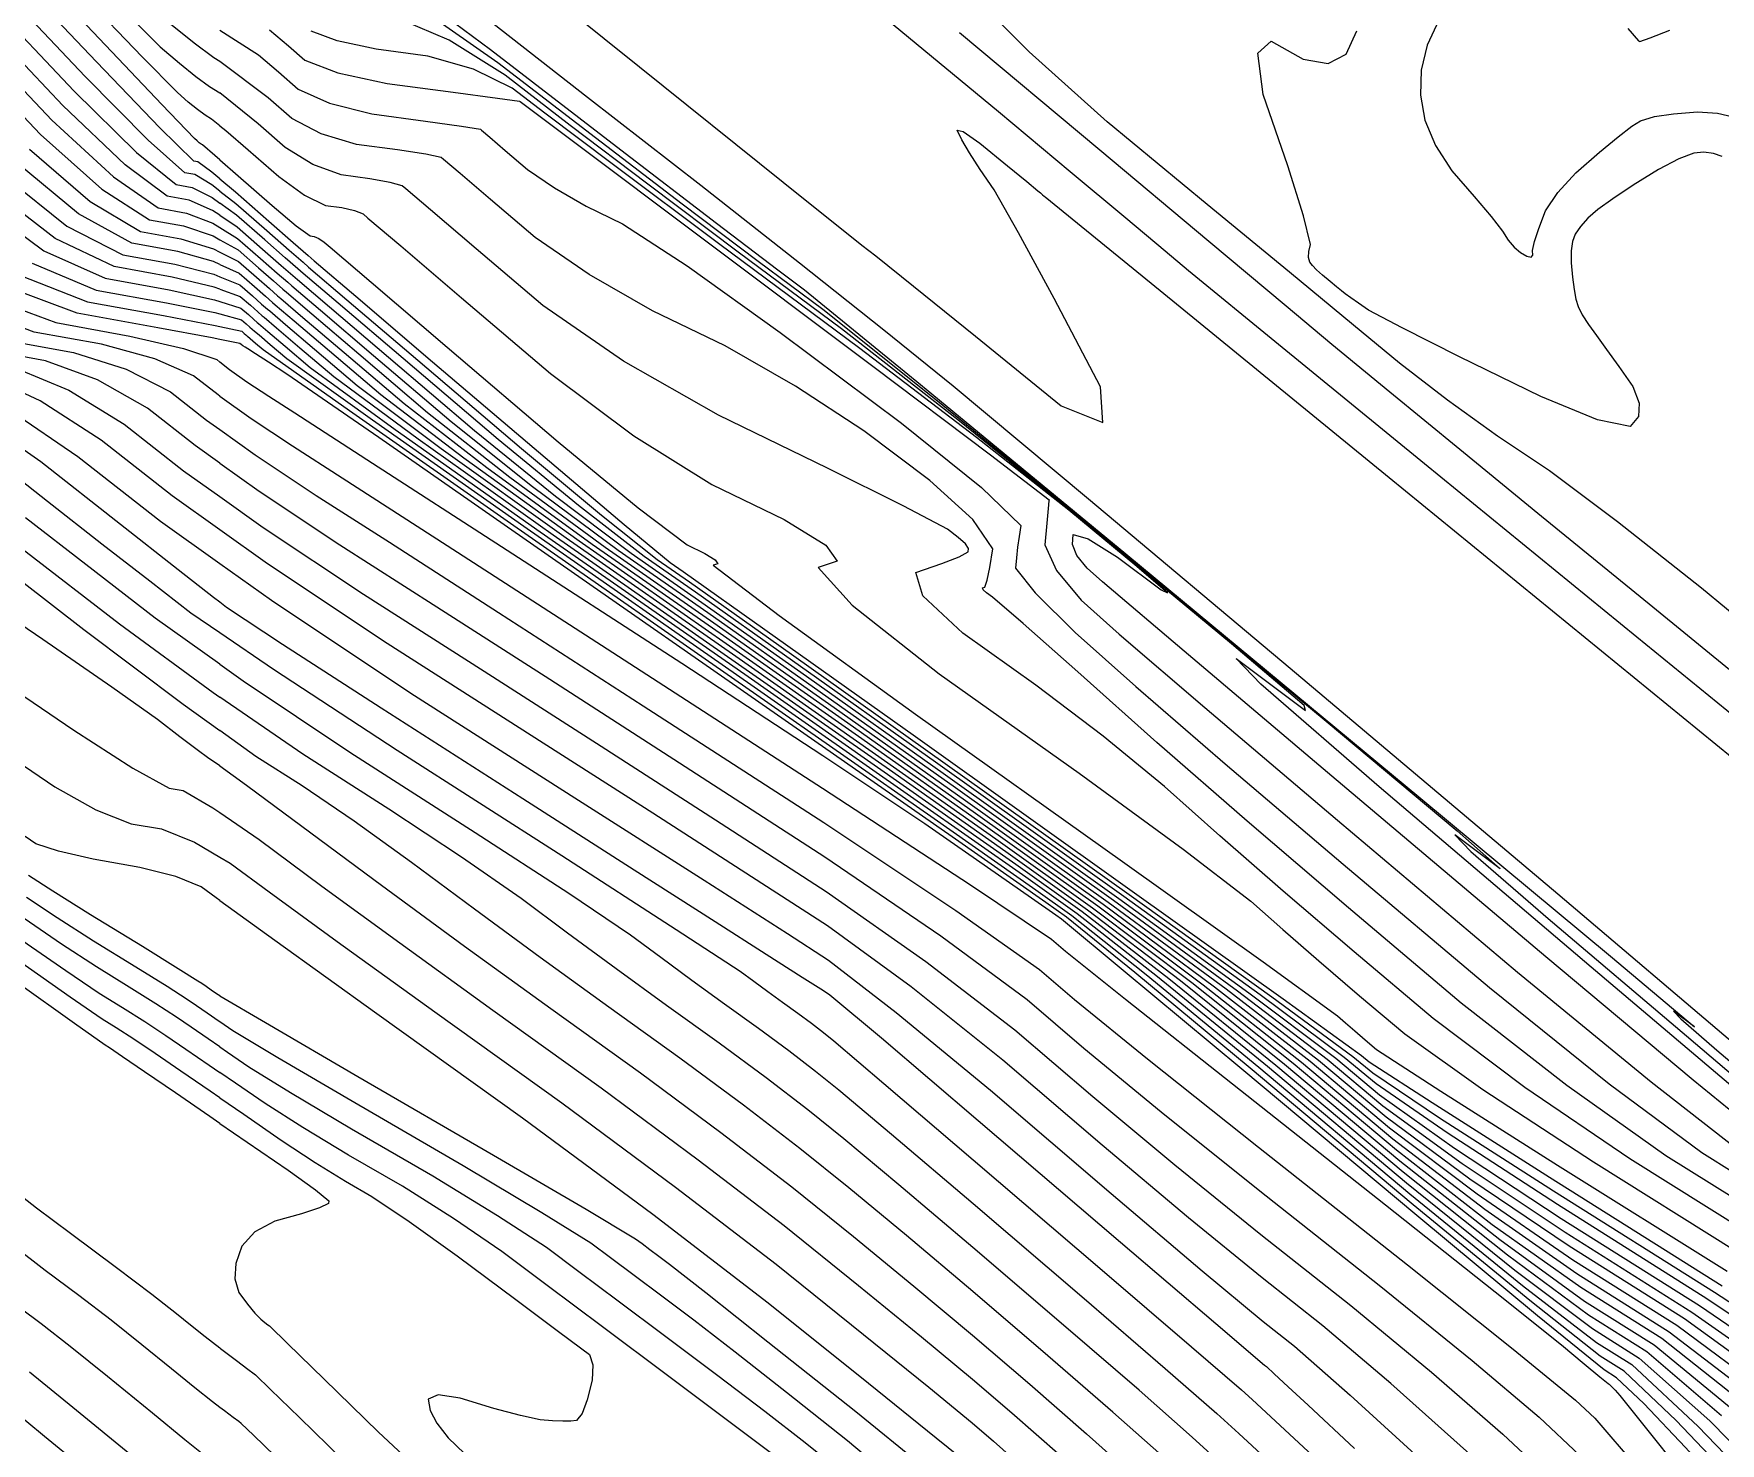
# Model space of a CAD drawing. Header units: inches. Extents: x 1337389 to 1347141, y 407035 to 414577.
# Drawn here: x 1339961 to 1340314.2, y 408528.5 to 408823.7 of the extents above; entities that cross this region are included whole.
import ezdxf

# ---------------------------------------------------------------- set-up
doc = ezdxf.new("R2010")
doc.units = ezdxf.units.IN
doc.header["$MEASUREMENT"] = 0
doc.layers.add('Topo', color=7, linetype='Continuous', lineweight=15, true_color=0x459900)

msp = doc.modelspace()

# ---------------------------------------------------------------- linework, layer by layer
at = {"layer": 'Topo'}
for points, elevation in [([(1340000, 408817.8329), (1339998.706, 408818.6431), (1339994.613, 408821.6551), (1339989.6899, 408825.6331), (1339983.9391, 408830.578), (1339975.6629, 408838.562), (1339964.863, 408849.585), (1339951.5389, 408863.647)], 810), ([(1339952.788, 408856.82), (1339968.1449, 408840.6128), (1339979.721, 408828.6569), (1339987.5169, 408820.9521), (1339991.5331, 408817.4989), (1339994.9708, 408814.7222), (1339997.8288, 408812.619), (1340000, 408811.259)], 815), ([(1340000, 408804.372), (1339998.2459, 408805.783), (1339996.9521, 408806.5942), (1339995.329, 408807.7881), (1339993.377, 408809.3661), (1339991.0962, 408811.326), (1339983.7791, 408818.7511), (1339971.426, 408831.6402), (1339954.0361, 408849.993)], 820), ([(1340044.1548, 408851.8329), (1340087.8741, 408816.745), (1340117.9799, 408792.6061), (1340134.4729, 408779.4181), (1340137.354, 408777.1781), (1340145.2699, 408770.8259), (1340158.2211, 408760.3611), (1340176.2061, 408745.784), (1340184.9532, 408742.2361), (1340184.4611, 408749.718), (1340174.73, 408768.23), (1340167.2859, 408781.9869), (1340162.1282, 408790.9879), (1340159.257, 408795.2342), (1340157.0099, 408798.729), (1340155.3891, 408801.4719), (1340154.392, 408803.465), (1340155.65, 408803.2192), (1340159.1629, 408800.7359), (1340164.9321, 408796.0139), (1340168.9709, 408792.7038), (1340171.282, 408790.8048), (1340171.8641, 408790.318), (1340172.3159, 408789.9408), (1340172.6369, 408789.6722), (1340172.8261, 408789.5131), (1340196.908, 408769.8721), (1340244.8808, 408730.7491), (1340316.747, 408672.143)], 770), ([(1340000, 408797.2628), (1339998.968, 408798.162), (1339996.384, 408800.3751), (1339996.0751, 408800.5691), (1339995.6869, 408800.8551), (1339995.2202, 408801.232), (1339994.6749, 408801.6999), (1339987.8369, 408808.8461), (1339974.7069, 408822.668), (1339955.284, 408843.1659)], 825), ([(1340000, 408793.262), (1339998.2951, 408794.6891), (1339995.389, 408796.8369), (1339994.527, 408796.993), (1339987.4429, 408803.968), (1339974.136, 408817.7611), (1339954.6069, 408838.3718)], 830), ([(1340000, 408790.732), (1339998.3529, 408792.0149), (1339994.7899, 408794.156), (1339992.672, 408794.5401), (1339985.0089, 408801.393), (1339971.8001, 408814.7159), (1339953.0471, 408834.509)], 835), ([(1340037.838, 408834.4091), (1340056.6641, 408820.339), (1340083.9629, 408799.3608), (1340104.0198, 408783.9899), (1340116.8372, 408774.2281), (1340122.4131, 408770.075), (1340146.7158, 408750.246), (1340189.748, 408714.743), (1340251.507, 408663.565), (1340291.208, 408630.5489), (1340308.851, 408615.696), (1340304.436, 408619.0041), (1340305.995, 408617.387), (1340313.5271, 408610.8461), (1340327.0331, 408599.3791)], 780), ([(1340537.301, 408535.6892), (1340501.4751, 408563.3121), (1340456.2419, 408599.0021), (1340425.4489, 408623.142), (1340409.0949, 408635.7291), (1340407.1811, 408636.7651), (1340400.0031, 408641.369), (1340387.5609, 408649.5398), (1340369.855, 408661.2791), (1340351.069, 408674.86), (1340331.2052, 408690.285), (1340310.263, 408707.552), (1340292.6779, 408721.494), (1340278.453, 408732.11), (1340267.5861, 408739.4001), (1340257.1231, 408746.9191), (1340247.0641, 408754.6657), (1340237.4078, 408762.6431), (1340223.9841, 408773.7307), (1340206.791, 408787.932), (1340185.8308, 408805.2463), (1340169.4981, 408819.8439), (1340157.792, 408831.726)], 755), ([(1339951.4871, 408830.6461), (1339969.4651, 408811.6721), (1339982.5748, 408798.8192), (1339990.8171, 408792.0871), (1339994.1919, 408791.4749), (1339998.4111, 408789.3399), (1340000, 408788.1919)], 840), ([(1340042.9229, 408828.3519), (1340058.1929, 408817.6501), (1340078.659, 408801.9219), (1340096.8299, 408788.0638), (1340112.7051, 408776.0779), (1340126.2851, 408765.9619), (1340150.6419, 408746.536), (1340185.774, 408717.8019), (1340231.6831, 408679.7589), (1340259.132, 408656.7621), (1340268.1211, 408648.8119), (1340258.6501, 408655.909), (1340261.9941, 408652.441), (1340278.152, 408638.408), (1340307.125, 408613.8112), (1340333.9158, 408591.0839)], 785), ([(1340000, 408785.6451), (1339998.4698, 408786.6661), (1339993.594, 408788.7938), (1339988.9631, 408789.633), (1339980.1411, 408796.2438), (1339967.1291, 408808.6279), (1339949.9269, 408826.783)], 845), ([(1340000, 408824.4069), (1340008.085, 408819.2161), (1340012.253, 408815.6892), (1340016.4229, 408812.034), (1340022.9491, 408809.0971), (1340031.829, 408806.877), (1340043.0641, 408805.3751), (1340050.6381, 408804.3019), (1340054.5511, 408803.6589), (1340054.8029, 408803.4441), (1340056.5281, 408801.9749), (1340059.7273, 408799.25), (1340064.3989, 408795.271), (1340070.059, 408791.3829), (1340076.705, 408787.5859), (1340084.3389, 408783.8811), (1340097.8859, 408775.063), (1340117.3471, 408761.1329), (1340142.7221, 408742.0898), (1340159.5159, 408728.6209), (1340167.731, 408720.7249), (1340167.3659, 408718.403), (1340167.06, 408716.1398), (1340166.813, 408713.936), (1340166.6239, 408711.7921), (1340170.7341, 408706.5881), (1340179.144, 408698.3243), (1340191.8521, 408687), (1340210.5431, 408670.8259), (1340235.2189, 408649.8029), (1340265.879, 408623.932), (1340290.9309, 408603.799), (1340310.3738, 408589.405), (1340324.2088, 408580.7489)], 805), ([(1340010.3639, 408824.4761), (1340014.3601, 408821.1291), (1340017.7889, 408818.1239), (1340024.6881, 408815.5031), (1340035.0568, 408813.2682), (1340048.895, 408811.418), (1340058.1284, 408810.1777), (1340062.756, 408809.5489), (1340062.7782, 408809.5291), (1340062.8048, 408809.5111), (1340062.836, 408809.4929), (1340062.871, 408809.476), (1340075.2031, 408800.228), (1340099.8331, 408781.7471), (1340136.7601, 408754.035), (1340161.3661, 408735.4871), (1340173.653, 408726.105), (1340173.618, 408725.8871), (1340173.4631, 408724.2411), (1340173.1881, 408721.167), (1340172.7921, 408716.666), (1340175.188, 408711.2952), (1340180.376, 408705.0542), (1340188.3551, 408697.9429), (1340206.25, 408682.592), (1340234.059, 408658.9989), (1340271.784, 408627.1661), (1340299.7409, 408604.1881), (1340317.93, 408590.0651)], 800), ([(1340325.4861, 408590.724), (1340308.5509, 408604.577), (1340277.6891, 408630.4009), (1340232.9001, 408668.195), (1340201.9561, 408694.357), (1340184.8589, 408708.8869), (1340181.6079, 408711.7841), (1340179.5011, 408714.4028), (1340178.5379, 408716.7421), (1340178.7189, 408718.8011), (1340181.8781, 408717.8979), (1340188.0151, 408714.0321), (1340197.1289, 408707.2019), (1340198.4698, 408706.5729), (1340192.036, 408712.1461), (1340177.8282, 408723.9201), (1340158.4929, 408739.1159), (1340134.03, 408757.735), (1340104.441, 408779.7769), (1340082.4481, 408796.2129), (1340068.0509, 408807.044), (1340061.25, 408812.2709), (1340053.0931, 408816.2401), (1340043.581, 408818.951), (1340032.7119, 408820.4039), (1340024.5701, 408822.1579), (1340019.1549, 408824.2128)], 795), ([(1340328.3111, 408593.3831), (1340287.2179, 408628.2421), (1340242.778, 408665.971), (1340217.9929, 408687.4951), (1340212.8651, 408692.814), (1340227.391, 408681.9291), (1340227.0561, 408682.9751), (1340211.8589, 408695.953), (1340181.8009, 408720.8612), (1340154.5669, 408742.8258), (1340130.1581, 408761.8478), (1340108.573, 408777.9271), (1340089.6387, 408792.1389), (1340073.3549, 408804.4829), (1340059.7221, 408814.9599), (1340048.0077, 408822.296), (1340038.2148, 408826.49)], 790), ([(1340523.8881, 408456.923), (1340498.0742, 408473.3649), (1340482.668, 408483.192), (1340477.6699, 408486.4038), (1340463.361, 408497.024), (1340439.742, 408515.0499), (1340406.8119, 408540.484), (1340381.7751, 408559.7029), (1340364.631, 408572.707), (1340355.38, 408579.4951), (1340348.112, 408585.1192), (1340342.829, 408589.5799), (1340339.53, 408592.876), (1340318.648, 408610.8401), (1340280.1851, 408643.47), (1340224.139, 408690.768), (1340181.9299, 408726.226), (1340153.5591, 408749.8449), (1340139.0249, 408761.625), (1340121.417, 408775.6341), (1340100.7339, 408791.8702), (1340076.9761, 408810.3351), (1340057.1909, 408825.813)], 775), ([(1340141.0429, 408825.608), (1340163.093, 408807.377), (1340178.0889, 408794.8299), (1340189.7149, 408785.102), (1340197.9719, 408778.1931), (1340202.86, 408774.103), (1340220.9579, 408759.2748), (1340252.2649, 408733.71), (1340296.7821, 408697.406), (1340332.5371, 408668.236), (1340359.5279, 408646.199), (1340377.7569, 408631.2951), (1340395.5241, 408617.468), (1340412.831, 408604.719), (1340429.676, 408593.0459), (1340448.213, 408580.4859), (1340468.4411, 408567.0381), (1340490.36, 408552.7031), (1340513.3171, 408537.413), (1340537.3121, 408521.168)], 765), ([(1340154.9051, 408823.9489), (1340184.3131, 408799.342), (1340207.1138, 408780.2641), (1340223.3071, 408766.7151), (1340232.894, 408758.6931), (1340245.0082, 408748.6781), (1340259.649, 408736.6702), (1340276.8179, 408722.6689), (1340299.3469, 408704.2741), (1340327.2342, 408681.4849), (1340360.4799, 408654.3031), (1340392.8861, 408629.085), (1340424.4501, 408605.8311), (1340455.1738, 408584.542), (1340478.517, 408568.4779), (1340494.4781, 408557.6413), (1340503.0579, 408552.0292), (1340515.8961, 408543.4831), (1340532.992, 408532.0009)], 760), ([(1340314.6329, 408797.977), (1340312.7749, 408798.5991), (1340310.8, 408798.8351), (1340308.7081, 408798.6851), (1340305.5391, 408797.4849), (1340301.2901, 408795.2319), (1340295.9629, 408791.929), (1340291.7231, 408789.1281), (1340288.569, 408786.8281), (1340286.5029, 408785.0301), (1340284.93, 408783.3241), (1340283.852, 408781.71), (1340283.2671, 408780.1891), (1340282.974, 408778.1741), (1340282.9709, 408775.6641), (1340283.2599, 408772.659), (1340283.603, 408770.1431), (1340284.001, 408768.1161), (1340284.4539, 408766.578), (1340285.325, 408764.7911), (1340286.6119, 408762.755), (1340288.3169, 408760.4709), (1340290.4331, 408757.551), (1340292.9599, 408753.9969), (1340295.8971, 408749.807), (1340297.2748, 408746.3131), (1340297.0932, 408743.5129), (1340295.351, 408741.4072), (1340288.5281, 408742.7939), (1340276.6242, 408747.6729), (1340259.6401, 408756.0439), (1340247.6211, 408762.0919), (1340240.5681, 408765.8159), (1340238.481, 408767.2172), (1340236.843, 408768.354), (1340235.6521, 408769.2289), (1340234.911, 408769.842), (1340233.88, 408770.6941), (1340232.5591, 408771.7842), (1340230.9491, 408773.114), (1340229.6949, 408774.236), (1340228.7959, 408775.1479), (1340228.252, 408775.8519), (1340228.0051, 408776.8219), (1340228.055, 408778.0571), (1340228.4019, 408779.5581), (1340226.9281, 408785.5341), (1340223.6329, 408795.985), (1340218.5181, 408810.9101), (1340217.354, 408819.606), (1340220.1421, 408822.074), (1340226.881, 408818.3131), (1340232.1238, 408817.427), (1340235.871, 408819.4149), (1340238.121, 408824.2779)], 750), ([(1340255.2902, 408826.4799), (1340252.8729, 408821.2571), (1340251.5819, 408816.028), (1340251.4171, 408810.7931), (1340252.3782, 408805.552), (1340254.5789, 408800.2679), (1340258.022, 408794.942), (1340262.705, 408789.5741), (1340266.2342, 408785.3731), (1340268.6101, 408782.3399), (1340269.8319, 408780.4739), (1340271.096, 408778.9768), (1340272.4002, 408777.847), (1340273.7459, 408777.0841), (1340274.612, 408776.9031), (1340274.9971, 408777.3029), (1340274.903, 408778.2839), (1340275.3081, 408780.1551), (1340276.211, 408782.9158), (1340277.6141, 408786.567), (1340280.2019, 408790.439), (1340283.9749, 408794.532), (1340288.935, 408798.8478), (1340292.8509, 408802.1029), (1340295.7229, 408804.2972), (1340297.5521, 408805.431), (1340300.456, 408806.308), (1340304.436, 408806.9271), (1340309.4909, 408807.289), (1340313.6651, 408807.0649), (1340316.958, 408806.256)], 745), ([(1340294.852, 408824.7678), (1340297.129, 408822.1531), (1340297.3819, 408822.062), (1340299.5563, 408822.813), (1340303.6501, 408824.4059)], 740), ([(1339948.3669, 408822.92), (1339964.7938, 408805.5827), (1339977.707, 408793.6699), (1339987.108, 408787.1801), (1339992.995, 408786.1131), (1339998.528, 408783.9921), (1340000, 408783.0891)], 850), ([(1339946.8071, 408819.0569), (1339962.4578, 408802.539), (1339975.274, 408791.0951), (1339985.2529, 408784.7261), (1339992.3971, 408783.432), (1339998.5859, 408781.3179), (1340000, 408780.526)], 855), ([(1340322.0667, 408576.7032), (1340302.818, 408588.7452), (1340282.1199, 408603.4103), (1340259.974, 408620.6971), (1340236.3787, 408640.6079), (1340215.1302, 408658.8), (1340196.225, 408675.2739), (1340179.6671, 408690.03), (1340168.2041, 408700.168), (1340161.837, 408705.6889), (1340160.566, 408706.5929), (1340159.869, 408707.247), (1340159.7458, 408707.651), (1340160.1981, 408707.8041), (1340160.7051, 408709.22), (1340161.2678, 408711.8959), (1340161.8858, 408715.835), (1340157.6919, 408721.9182), (1340148.6831, 408730.1459), (1340134.8619, 408740.5181), (1340120.5702, 408749.8979), (1340105.8072, 408758.2849), (1340090.5751, 408765.679), (1340077.312, 408773.255), (1340066.0191, 408781.0141), (1340056.696, 408788.954), (1340050.313, 408794.391), (1340046.8711, 408797.3229), (1340046.3681, 408797.75), (1340043.1559, 408798.4201), (1340037.2339, 408799.3319), (1340028.6011, 408800.4861), (1340021.2091, 408802.6909), (1340015.0579, 408805.945), (1340010.1469, 408810.249), (1340000, 408817.8329)], 810), ([(1340319.925, 408572.656), (1340295.2617, 408588.0848), (1340273.3099, 408603.0209), (1340254.069, 408617.4629), (1340237.539, 408631.4122), (1340222.6518, 408644.1571), (1340209.408, 408655.6981), (1340197.8071, 408666.0361), (1340184.9741, 408676.5539), (1340170.9068, 408687.251), (1340155.6081, 408698.129), (1340147.22, 408705.9971), (1340145.742, 408710.8571), (1340151.1759, 408712.7081), (1340154.8321, 408714.1569), (1340156.7108, 408715.205), (1340156.8121, 408715.8519), (1340156.1239, 408716.8501), (1340154.645, 408718.201), (1340152.3761, 408719.9039), (1340143.253, 408724.733), (1340127.2761, 408732.6891), (1340104.444, 408743.772), (1340084.565, 408755.1269), (1340067.639, 408766.756), (1340053.665, 408778.658), (1340044.098, 408786.806), (1340038.9383, 408791.201), (1340038.1849, 408791.842), (1340035.6741, 408792.538), (1340031.4029, 408793.2899), (1340025.3739, 408794.0961), (1340019.4701, 408796.2841), (1340013.6919, 408799.8551), (1340008.0399, 408804.8091), (1340000, 408811.259)], 815), ([(1340000, 408804.372), (1340001.249, 408803.436), (1340005.934, 408799.3691), (1340012.327, 408793.766), (1340017.7311, 408789.8779), (1340022.1461, 408787.7049), (1340025.5721, 408787.247), (1340028.1909, 408786.6559), (1340030.002, 408785.9341), (1340031.006, 408785.079), (1340037.8829, 408779.2219), (1340050.634, 408768.3619), (1340069.258, 408752.4991), (1340086.72, 408739.4741), (1340103.02, 408729.2881), (1340118.156, 408721.9408), (1340126.9179, 408716.589), (1340129.3031, 408713.234), (1340125.313, 408711.875), (1340132.429, 408704.0179), (1340150.6501, 408689.6639), (1340179.978, 408668.813), (1340201.7442, 408652.9389), (1340215.9481, 408642.042), (1340222.5911, 408636.1219), (1340230.174, 408629.5138), (1340238.6989, 408622.2161), (1340248.164, 408614.2281), (1340264.4999, 408602.632), (1340287.7061, 408587.4249), (1340317.783, 408568.6089)], 820), ([(1339960.1219, 408799.4939), (1339972.8399, 408788.521), (1339983.3978, 408782.2731), (1339991.798, 408780.7509), (1339998.645, 408778.6439), (1340000, 408777.954)], 860), ([(1340000, 408775.376), (1339998.7028, 408775.9701), (1339991.2, 408778.0701), (1339981.5439, 408779.8189), (1339970.406, 408785.9459), (1339957.7869, 408796.45)], 865), ([(1340000, 408797.2628), (1340003.8269, 408793.9291), (1340010.9608, 408787.677), (1340015.9911, 408783.4721), (1340018.9179, 408781.314), (1340019.7419, 408781.2042), (1340020.7091, 408780.7751), (1340021.819, 408780.0259), (1340023.074, 408778.958), (1340031.668, 408771.6378), (1340047.603, 408758.0661), (1340070.8779, 408738.2407), (1340087.63, 408724.4259), (1340097.858, 408716.6189), (1340101.5621, 408714.8209), (1340103.7062, 408713.5111), (1340104.2891, 408712.6901), (1340103.3128, 408712.358), (1340117.1141, 408701.861), (1340145.6917, 408681.2001), (1340189.0481, 408650.375), (1340218.5139, 408629.3239), (1340234.0889, 408618.0478), (1340235.7739, 408616.5469), (1340237.6971, 408614.871), (1340239.859, 408613.02), (1340242.2589, 408610.994), (1340255.6899, 408602.243), (1340280.1501, 408586.7649), (1340315.6411, 408564.5621)], 825), ([(1339955.4509, 408793.406), (1339967.9721, 408783.371), (1339979.689, 408777.366), (1339990.6021, 408775.389), (1339998.761, 408773.2959), (1340000, 408772.7888)], 870), ([(1340000, 408793.262), (1340003.245, 408790.547), (1340010.239, 408784.4142), (1340015.324, 408779.965), (1340018.4991, 408777.201), (1340019.765, 408776.122), (1340028.452, 408768.7132), (1340044.5619, 408754.9751), (1340068.095, 408734.908), (1340084.6872, 408720.899), (1340094.3412, 408712.95), (1340097.054, 408711.0602), (1340114.1581, 408698.9071), (1340145.6519, 408676.492), (1340191.5362, 408643.814), (1340222.6759, 408621.569), (1340239.071, 408609.757), (1340240.7208, 408608.377), (1340253.8591, 408599.8779), (1340278.4839, 408584.259), (1340314.5971, 408561.521)], 830), ([(1340000, 408770.1961), (1339998.8191, 408770.622), (1339990.003, 408772.7079), (1339977.834, 408774.9121), (1339965.5381, 408780.7969), (1339953.116, 408790.3611)], 875), ([(1340000, 408790.732), (1340003.3599, 408788.1151), (1340009.812, 408782.457), (1340014.5019, 408778.353), (1340017.4311, 408775.804), (1340018.5979, 408774.8079), (1340026.6119, 408767.975), (1340041.4721, 408755.3031), (1340063.178, 408736.792), (1340079.892, 408722.8898), (1340091.6118, 408713.5952), (1340098.34, 408708.9079), (1340117.054, 408695.65), (1340147.755, 408673.8201), (1340190.443, 408643.419), (1340220.285, 408621.9948), (1340237.28, 408609.5479), (1340241.4301, 408606.0782), (1340255.436, 408596.6871), (1340279.2991, 408581.376), (1340313.0199, 408560.145), (1340336.5852, 408544.802)], 835), ([(1339950.78, 408787.317), (1339963.104, 408778.2222), (1339975.9791, 408772.4591), (1339989.4049, 408770.027), (1339998.878, 408767.948), (1340000, 408767.5969)], 880), ([(1340334.131, 408543.6431), (1340311.4429, 408558.768), (1340280.1149, 408578.4941), (1340257.0138, 408593.497), (1340242.1382, 408603.779), (1340235.4901, 408609.3391), (1340217.8934, 408622.4209), (1340189.3497, 408643.024), (1340149.858, 408671.1479), (1340119.9501, 408692.3921), (1340099.6249, 408706.756), (1340088.884, 408714.2398), (1340075.0961, 408724.88), (1340058.262, 408738.6768), (1340038.3811, 408755.6299), (1340024.7709, 408767.2361), (1340017.432, 408773.4949), (1340016.363, 408774.4071), (1340013.6801, 408776.7421), (1340009.385, 408780.5002), (1340003.475, 408785.6821), (1340000, 408788.1919)], 840), ([(1340000, 408785.6451), (1340003.5909, 408783.249), (1340008.9569, 408778.543), (1340012.8582, 408775.1301), (1340015.2939, 408773.0091), (1340016.2649, 408772.182), (1340022.931, 408766.4979), (1340035.2908, 408755.958), (1340053.345, 408740.561), (1340070.3, 408726.8698), (1340086.155, 408714.885), (1340100.9111, 408704.6052), (1340122.8459, 408689.135), (1340151.9611, 408668.4761), (1340188.256, 408642.628), (1340215.5021, 408622.8461), (1340233.699, 408609.1298), (1340242.8469, 408601.4801), (1340258.591, 408590.307), (1340280.931, 408575.611), (1340309.8661, 408557.3921), (1340331.678, 408542.484)], 845), ([(1340000, 408783.0891), (1340003.706, 408780.8171), (1340008.5299, 408776.5869), (1340012.0362, 408773.518), (1340014.226, 408771.6121), (1340015.0989, 408770.8682), (1340021.0901, 408765.7591), (1340032.1999, 408756.2851), (1340048.4291, 408742.446), (1340065.504, 408728.8609), (1340083.427, 408715.5298), (1340102.196, 408702.4528), (1340125.7422, 408685.8779), (1340154.0642, 408665.8049), (1340187.1628, 408642.233), (1340213.1111, 408623.2721), (1340231.9092, 408608.9209), (1340243.556, 408599.1809), (1340260.1679, 408587.116), (1340281.7459, 408572.728), (1340308.289, 408556.016), (1340329.2251, 408541.325)], 850), ([(1340000, 408780.526), (1340003.8211, 408778.384), (1340008.1019, 408774.6302), (1340011.2141, 408771.907), (1340013.1579, 408770.2151), (1340013.9321, 408769.555), (1340019.2488, 408765.0211), (1340029.1089, 408756.6119), (1340043.5121, 408744.3298), (1340060.7091, 408730.851), (1340080.6989, 408716.1752), (1340103.4821, 408700.302), (1340128.6379, 408682.621), (1340156.1669, 408663.133), (1340186.069, 408641.838), (1340210.72, 408623.698), (1340230.1178, 408608.7122), (1340244.2649, 408596.8819), (1340261.746, 408583.9259), (1340282.562, 408569.8449), (1340306.712, 408554.639), (1340326.7709, 408540.1661)], 855), ([(1340000, 408777.954), (1340003.9371, 408775.951), (1340007.6748, 408772.6727), (1340010.3921, 408770.295), (1340012.0892, 408768.818), (1340012.7659, 408768.2421), (1340017.4091, 408764.282), (1340026.0191, 408756.9399), (1340038.5961, 408746.215), (1340055.9129, 408732.8411), (1340077.9701, 408716.8202), (1340104.768, 408698.1501), (1340131.534, 408679.3639), (1340158.271, 408660.4612), (1340184.9761, 408641.443), (1340208.3279, 408624.1231), (1340228.3269, 408608.503), (1340244.9741, 408594.582), (1340263.3229, 408580.7359), (1340283.3769, 408566.962), (1340305.1352, 408553.2629), (1340324.318, 408539.0072)], 860), ([(1339960.67, 408775.6481), (1339974.124, 408770.006), (1339988.8069, 408767.3459), (1339998.936, 408765.2731), (1340000, 408764.9899)], 885), ([(1340000, 408775.376), (1340004.052, 408773.519), (1340007.2481, 408770.7161), (1340009.5711, 408768.684), (1340011.0211, 408767.421), (1340011.5991, 408766.9281), (1340015.5682, 408763.544), (1340022.9282, 408757.2672), (1340033.6791, 408748.099), (1340051.117, 408734.8321), (1340075.2421, 408717.465), (1340106.053, 408695.9981), (1340134.43, 408676.107), (1340160.374, 408657.7902), (1340183.8829, 408641.0469), (1340205.9369, 408624.5489), (1340226.5369, 408608.2941), (1340245.6819, 408592.283), (1340264.9011, 408577.545), (1340284.193, 408564.0799), (1340303.5578, 408551.887), (1340321.8639, 408537.8479)], 865), ([(1339958.2359, 408773.073), (1339972.27, 408767.552), (1339988.2078, 408764.6651), (1339998.994, 408762.599), (1340000, 408762.377)], 890), ([(1340000, 408772.7888), (1340004.1669, 408771.0858), (1340006.8201, 408768.7599), (1340008.749, 408767.0719), (1340009.953, 408766.0242), (1340010.4331, 408765.615), (1340013.7279, 408762.8051), (1340019.838, 408757.595), (1340028.763, 408749.9838), (1340046.3209, 408736.8219), (1340072.5131, 408718.11), (1340107.3389, 408693.8469), (1340137.327, 408672.8491), (1340162.4771, 408655.118), (1340182.7891, 408640.6519), (1340203.5461, 408624.974), (1340224.746, 408608.0849), (1340246.3912, 408589.9838), (1340266.4781, 408574.3552), (1340285.0081, 408561.1969), (1340301.981, 408550.51), (1340319.4109, 408536.689)], 870), ([(1339952.3889, 408768.1009), (1339965.62, 408763.1781), (1339981.1321, 408760.3679), (1339992.373, 408757.788), (1339999.3449, 408755.4372), (1340000, 408754.9229)], 900), ([(1340000, 408759.654), (1339998.3739, 408759.979), (1339987.018, 408762.091), (1339970.119, 408765.1521), (1339955.7041, 408770.5159)], 895), ([(1340000, 408770.1961), (1340004.2828, 408768.6529), (1340006.3931, 408766.8031), (1340007.927, 408765.4609), (1340008.8849, 408764.6271), (1340009.2659, 408764.301), (1340011.887, 408762.0661), (1340016.7471, 408757.9219), (1340023.846, 408751.868), (1340041.5261, 408738.8121), (1340069.7849, 408718.7549), (1340108.6242, 408691.6952), (1340140.223, 408669.5919), (1340164.5801, 408652.4461), (1340181.6959, 408640.2569), (1340201.154, 408625.4), (1340222.956, 408607.876), (1340247.0999, 408587.6849), (1340268.0561, 408571.164), (1340285.824, 408558.3138), (1340300.4039, 408549.1339), (1340316.9569, 408535.5291)], 875), ([(1340000, 408767.5969), (1340004.3981, 408766.221), (1340005.9651, 408764.8459), (1340007.105, 408763.8492), (1340007.8159, 408763.2301), (1340008.1001, 408762.9879), (1340010.047, 408761.3279), (1340013.6571, 408758.249), (1340018.93, 408753.753), (1340036.7301, 408740.8029), (1340067.0569, 408719.4001), (1340109.91, 408689.5432), (1340143.1189, 408666.3353), (1340166.6827, 408649.774), (1340180.6021, 408639.8609), (1340198.7631, 408625.8259), (1340221.1651, 408607.6671), (1340247.809, 408585.3859), (1340269.6331, 408567.9741), (1340286.6401, 408555.4311), (1340298.8269, 408547.7569), (1340314.504, 408534.3699)], 880), ([(1340000, 408747.7679), (1339999.634, 408748.028), (1339994.5019, 408752.0571), (1339986.372, 408755.596), (1339975.2462, 408758.645), (1339961.1221, 408761.2029), (1339949.074, 408765.6871)], 905), ([(1340000, 408764.9899), (1340004.513, 408763.7879), (1340005.538, 408762.8889), (1340006.2829, 408762.2382), (1340006.7479, 408761.8331), (1340006.9331, 408761.6747), (1340008.2061, 408760.589), (1340010.5658, 408758.577), (1340014.013, 408755.6368), (1340031.934, 408742.7931), (1340064.3279, 408720.0449), (1340111.1959, 408687.3919), (1340146.015, 408663.0781), (1340168.786, 408647.1031), (1340179.5091, 408639.4659), (1340196.3719, 408626.251), (1340219.3751, 408607.458), (1340248.5171, 408583.0871), (1340271.2109, 408564.7841), (1340287.4549, 408552.5481), (1340297.2501, 408546.3808), (1340312.0498, 408533.211), (1340331.8561, 408513.039)], 885), ([(1340000, 408762.377), (1340004.629, 408761.3549), (1340005.111, 408760.9329), (1340005.4611, 408760.6261), (1340005.6802, 408760.4361), (1340005.7669, 408760.3611), (1340006.365, 408759.8508), (1340007.4749, 408758.904), (1340009.097, 408757.5221), (1340027.1381, 408744.783), (1340061.5999, 408720.6901), (1340112.481, 408685.24), (1340148.9111, 408659.821), (1340170.889, 408644.4309), (1340178.4161, 408639.071), (1340193.981, 408626.6768), (1340217.5841, 408607.2491), (1340249.226, 408580.7881), (1340272.788, 408561.593), (1340288.2711, 408549.6648), (1340295.6729, 408545.005), (1340309.5969, 408532.0521), (1340330.0421, 408510.8079)], 890), ([(1340000, 408733.762), (1339994.807, 408737.453), (1339984.8148, 408745.2978), (1339974.371, 408751.2131), (1339963.4737, 408755.1981), (1339952.124, 408757.254)], 915), ([(1339956.6229, 408759.2289), (1339969.3599, 408756.9219), (1339980.371, 408753.4039), (1339989.6579, 408748.677), (1339997.2209, 408742.7399), (1340000, 408740.7649)], 910), ([(1340321.7259, 408515.6992), (1340304.9761, 408533.2672), (1340294.0962, 408543.6278), (1340289.0859, 408546.7831), (1340274.366, 408558.403), (1340249.9351, 408578.4889), (1340215.7929, 408607.0399), (1340191.5892, 408627.1021), (1340177.322, 408638.6751), (1340172.9919, 408641.7592), (1340153.3429, 408655.494), (1340118.3739, 408679.879), (1340068.086, 408714.9149), (1340033.294, 408739.0922), (1340013.996, 408752.4099), (1340010.1949, 408754.8709), (1340007.476, 408756.6281), (1340005.8391, 408757.6831), (1340005.2859, 408758.0362), (1340004.827, 408758.343), (1340004.461, 408758.6029), (1340004.1889, 408758.8158), (1340000, 408759.654)], 895), ([(1339957.5881, 408753.4751), (1339968.3699, 408749.0209), (1339979.9722, 408741.9181), (1339992.3939, 408732.1647), (1340000, 408726.7589)], 920), ([(1340318.772, 408514.7171), (1340306.9539, 408527.6599), (1340298.2029, 408536.8391), (1340292.5189, 408542.2519), (1340289.9022, 408543.9001), (1340275.943, 408555.212), (1340250.644, 408576.1901), (1340214.003, 408606.831), (1340189.1981, 408627.5281), (1340176.2292, 408638.2801), (1340175.0951, 408639.0871), (1340169.952, 408642.683), (1340160.798, 408649.0659), (1340147.634, 408658.2382), (1340126.275, 408672.4939), (1340096.7229, 408691.834), (1340058.976, 408716.2601), (1340031.9801, 408733.711), (1340015.7361, 408744.188), (1340010.2433, 408747.6909), (1340005.6802, 408750.733), (1340002.0469, 408753.315), (1340000, 408754.9229)], 900), ([(1340000, 408719.7559), (1339989.981, 408726.8779), (1339975.1282, 408738.538), (1339962.369, 408746.8301), (1339951.7021, 408751.7519)], 925), ([(1340000, 408747.7679), (1340006.5329, 408743.1242), (1340015.1999, 408737.3449), (1340025.633, 408730.692), (1340047.614, 408716.5339), (1340081.1431, 408694.8699), (1340126.22, 408665.702), (1340157.235, 408645.432), (1340174.188, 408634.0601), (1340177.0801, 408631.5869), (1340189.6981, 408621.495), (1340212.0409, 408603.7851), (1340244.1112, 408578.4559), (1340267.081, 408560.2411), (1340280.951, 408549.1381), (1340285.7222, 408545.1481), (1340288.9769, 408542.4411), (1340290.7169, 408541.017), (1340290.942, 408540.8747), (1340291.431, 408540.41), (1340292.183, 408539.6221), (1340293.198, 408538.509), (1340301.025, 408528.7561), (1340315.663, 408510.3631)], 905), ([(1339949.378, 408743.2231), (1339962.475, 408734.1079), (1339979.22, 408720.9621), (1339991.292, 408711.495), (1339998.6901, 408705.7101), (1340000, 408704.698)], 935), ([(1339956.3679, 408744.638), (1339970.2851, 408735.159), (1339987.5679, 408721.5901), (1340000, 408712.753)], 930), ([(1340000, 408740.7649), (1340007.3868, 408735.515), (1340020.1559, 408726.9998), (1340035.5289, 408717.1959), (1340058.3731, 408702.5109), (1340088.6872, 408682.9432), (1340126.4709, 408658.4943), (1340154.1179, 408640.0921), (1340171.6281, 408627.738), (1340179.0011, 408621.433), (1340194.304, 408609.024), (1340217.537, 408590.5131), (1340248.702, 408565.8989), (1340270.8227, 408548.2369), (1340283.8999, 408537.5259), (1340287.9331, 408533.766), (1340296.8379, 408523.4249), (1340310.6139, 408506.5041), (1340329.2609, 408483.0011)], 910), ([(1339951.195, 408735.7809), (1339963.935, 408725.78), (1339975.306, 408716.8881), (1339985.3079, 408709.107), (1339993.9411, 408702.4351), (1340000, 408698.289)], 940), ([(1340000, 408733.762), (1340008.2401, 408727.9049), (1340025.113, 408716.6539), (1340045.4259, 408703.7009), (1340069.132, 408688.488), (1340096.2309, 408671.0162), (1340126.723, 408651.2859), (1340151.0022, 408634.7518), (1340169.0682, 408621.417), (1340180.9211, 408611.279), (1340197.1599, 408597.935), (1340217.784, 408581.3869), (1340242.7951, 408561.634), (1340262.2971, 408545.829), (1340276.2901, 408533.9711), (1340284.7761, 408526.0619), (1340295.3212, 408514.628), (1340307.9261, 408499.6699), (1340322.5899, 408481.1869)], 915), ([(1340000, 408726.7589), (1340009.0932, 408720.2961), (1340030.07, 408706.309), (1340055.3229, 408690.2051), (1340079.8909, 408674.465), (1340103.775, 408659.0891), (1340126.9739, 408644.078), (1340147.885, 408629.4131), (1340166.507, 408615.0949), (1340182.8411, 408601.125), (1340200.0161, 408586.8471), (1340218.0311, 408572.261), (1340236.8871, 408557.3689), (1340253.7699, 408543.42), (1340268.6809, 408530.4171), (1340281.6179, 408518.357), (1340293.8041, 408505.83), (1340305.2371, 408492.836), (1340315.918, 408479.3729)], 920), ([(1340000, 408691.6599), (1339986.4682, 408701.265), (1339971.9261, 408712.5031), (1339959.3202, 408722.281)], 945), ([(1339945.162, 408719.2962), (1339971.5221, 408698.9261), (1339992.3231, 408683.2799), (1340000, 408677.779)], 955), ([(1340317.9771, 408467.773), (1340309.247, 408477.5589), (1340302.549, 408486.002), (1340292.286, 408497.0331), (1340278.4609, 408510.653), (1340261.0711, 408526.862), (1340245.244, 408541.012), (1340230.9801, 408553.1031), (1340218.2778, 408563.1359), (1340202.8711, 408575.758), (1340184.7611, 408590.971), (1340163.9469, 408608.774), (1340144.7679, 408624.0732), (1340127.226, 408636.869), (1340111.319, 408647.1621), (1340090.6501, 408660.442), (1340065.2188, 408676.7089), (1340035.026, 408695.9629), (1340009.9469, 408712.6859), (1340000, 408719.7559)], 925), ([(1339958.5439, 408715.8999), (1339978.9949, 408700.096), (1339998.6171, 408685.727), (1340000, 408684.7752)], 950), ([(1340000, 408712.753), (1340010.8001, 408705.0769), (1340039.9831, 408685.618), (1340075.1161, 408663.214), (1340101.409, 408646.4191), (1340118.8631, 408635.235), (1340127.477, 408629.6611), (1340141.6509, 408618.7338), (1340161.3859, 408602.4522), (1340186.6811, 408580.817), (1340205.727, 408564.6691), (1340218.5238, 408554.01), (1340225.0722, 408548.838), (1340236.718, 408538.6039), (1340253.462, 408523.308), (1340275.3029, 408502.9489), (1340290.7689, 408488.2349), (1340299.86, 408479.1672), (1340302.5761, 408475.745), (1340309.3061, 408468.6662), (1340320.05, 408457.9309)], 930), ([(1340000, 408670.386), (1339999.115, 408671.03), (1339997.717, 408671.9241), (1339995.2242, 408673.727), (1339991.636, 408676.4381), (1339986.953, 408680.0572), (1339977.388, 408686.8469), (1339962.9389, 408696.8079), (1339943.6071, 408709.9399)], 960), ([(1340000, 408704.698), (1340001.4138, 408703.6049), (1340013.114, 408695.8749), (1340033.7899, 408682.521), (1340063.4408, 408663.5429), (1340086.764, 408648.624), (1340103.757, 408637.764), (1340114.421, 408630.9642), (1340121.971, 408626.1449), (1340126.407, 408623.308), (1340127.7282, 408622.4529), (1340138.535, 408613.3941), (1340158.826, 408596.1299), (1340188.6021, 408570.6631), (1340208.5828, 408553.581), (1340218.7707, 408544.8841), (1340219.1649, 408544.5731), (1340220.816, 408543.0711), (1340223.725, 408540.3791), (1340227.8898, 408536.496), (1340237.632, 408527.45)], 935), ([(1340000, 408698.289), (1340011.2049, 408690.622), (1340037.1, 408673.6659), (1340071.625, 408651.568), (1340095.5861, 408636.1361), (1340108.982, 408627.3681), (1340111.8132, 408625.2661), (1340114.7651, 408623.1011), (1340117.8371, 408620.8731), (1340121.0309, 408618.5829), (1340123.891, 408616.4682), (1340126.4199, 408614.5279), (1340128.616, 408612.7631), (1340139.072, 408603.887), (1340157.7868, 408587.901), (1340184.7611, 408564.805), (1340203.4849, 408548.7342), (1340213.9589, 408539.687), (1340216.1831, 408537.666), (1340224.9959, 408529.5211), (1340240.3991, 408515.2522)], 940), ([(1339952.3121, 408689.4489), (1339969.4322, 408677.8188), (1339981.801, 408669.897), (1339989.4191, 408665.683), (1339992.285, 408665.1771), (1339998.5641, 408661.5958), (1340000, 408660.6105)], 965), ([(1340000, 408691.6599), (1340004.9112, 408688.1739), (1340027.254, 408673.2311), (1340053.498, 408656.4341), (1340073.0901, 408643.6791), (1340086.0312, 408634.9658), (1340092.3199, 408630.2959), (1340098.8769, 408625.4871), (1340105.702, 408620.539), (1340112.7949, 408615.4531), (1340119.1491, 408610.7539), (1340124.7659, 408606.4449), (1340129.6441, 408602.5229), (1340140.6389, 408593.2799), (1340157.749, 408578.715), (1340180.9761, 408558.8279), (1340197.993, 408544.176), (1340208.801, 408534.7591), (1340213.4001, 408530.5781), (1340222.6921, 408522.017)], 945), ([(1340210.6171, 408523.49), (1340203.6429, 408529.8309), (1340192.5011, 408539.618), (1340177.1909, 408552.8501), (1340157.7122, 408569.528), (1340142.2059, 408582.6721), (1340130.6729, 408592.283), (1340123.1119, 408598.361), (1340114.4069, 408605.04), (1340104.5591, 408612.322), (1340093.566, 408620.205), (1340082.9891, 408627.8729), (1340072.8268, 408635.3262), (1340063.0799, 408642.5639), (1340050.594, 408651.2218), (1340035.3711, 408661.2991), (1340017.4091, 408672.795), (1340000, 408684.7752)], 950), ([(1340198.485, 408524.903), (1340187.0091, 408535.0602), (1340173.4049, 408546.8729), (1340157.675, 408560.3408), (1340143.7732, 408572.0649), (1340131.701, 408582.0439), (1340121.4579, 408590.2771), (1340109.666, 408599.3261), (1340096.3231, 408609.1911), (1340081.4311, 408619.8711), (1340067.1009, 408630.2601), (1340053.3341, 408640.3569), (1340040.1291, 408650.162), (1340028.0991, 408658.765), (1340017.244, 408666.1641), (1340007.563, 408672.3602), (1340000, 408677.779)], 955), ([(1339955.779, 408672.5169), (1339965.4501, 408665.9469), (1339974.0019, 408661.196), (1339981.4349, 408658.2631), (1339987.7499, 408657.149), (1339994.6672, 408654.3949), (1340000, 408651.28)], 970), ([(1340000, 408670.386), (1340005.6031, 408666.3081), (1340017.1781, 408657.76), (1340033.841, 408645.3869), (1340051.2131, 408632.6461), (1340069.2951, 408619.5368), (1340088.0871, 408606.06), (1340104.9239, 408593.6121), (1340119.804, 408582.194), (1340132.7301, 408571.804), (1340145.3409, 408561.4581), (1340157.6371, 408551.1552), (1340169.6199, 408540.8951), (1340181.5161, 408530.502), (1340193.327, 408519.975)], 960), ([(1340000, 408660.6105), (1340008.2569, 408654.94), (1340021.3629, 408645.2079), (1340037.663, 408633.296), (1340057.1599, 408619.2029), (1340079.8511, 408602.9291), (1340100.1821, 408587.8989), (1340118.1508, 408574.1101), (1340133.758, 408561.564), (1340146.9079, 408550.85), (1340157.6001, 408541.968), (1340165.8339, 408534.918), (1340176.0243, 408525.944)], 965), ([(1340000, 408642.1968), (1339999.257, 408642.733), (1339996.117, 408645.065), (1339990.77, 408647.1939), (1339983.214, 408649.12), (1339973.4521, 408650.8429), (1339966.2031, 408652.4949), (1339961.4679, 408654.0747), (1339959.2462, 408655.584)], 975), ([(1340000, 408651.28), (1340002.187, 408650.002), (1340010.3099, 408643.9699), (1340024.5891, 408633.5929), (1340045.0241, 408618.8689), (1340071.6161, 408599.799), (1340095.4401, 408582.1851), (1340116.4969, 408566.0269), (1340134.7871, 408551.3251), (1340148.4748, 408540.243), (1340157.5629, 408532.781), (1340162.0491, 408528.9399), (1340170.5321, 408521.3859)], 970), ([(1340000, 408622.2381), (1339999.3249, 408622.635), (1339998.1571, 408623.4351), (1339997.1139, 408624.15), (1339996.197, 408624.779), (1339995.4061, 408625.3209), (1339991.2651, 408627.903), (1339983.776, 408632.524), (1339972.938, 408639.1828), (1339964.9961, 408644.136), (1339959.9508, 408647.381)], 980), ([(1339959.4812, 408642.8869), (1339965.906, 408638.5869), (1339973.544, 408633.7181), (1339982.395, 408628.2801), (1339988.938, 408624.214), (1339993.1721, 408621.5199), (1339995.099, 408620.2), (1339997.3309, 408618.67), (1339999.868, 408616.931), (1340000, 408616.841)], 985), ([(1340000, 408642.1968), (1340011.5142, 408633.8888), (1340032.8891, 408618.534), (1340063.3799, 408596.6679), (1340090.698, 408576.471), (1340114.8429, 408557.943), (1340135.8149, 408541.085), (1340150.0421, 408529.6361), (1340157.5249, 408523.5948)], 975), ([(1340000, 408611.5081), (1339997.5471, 408613.1899), (1339993.9999, 408615.6209), (1339990.939, 408617.72), (1339986.61, 408620.5253), (1339981.014, 408624.0359), (1339974.1499, 408628.254), (1339966.8162, 408633.0389), (1339959.0122, 408638.392)], 990), ([(1339958.5429, 408633.8981), (1339967.7261, 408627.4911), (1339974.7561, 408622.789), (1339979.633, 408619.792), (1339984.283, 408616.8351), (1339988.706, 408613.919), (1339992.9019, 408611.0419), (1339997.7639, 408607.71), (1340000, 408606.1769)], 995), ([(1340000, 408600.8449), (1339997.9799, 408602.2301), (1339991.8029, 408606.4641), (1339986.4729, 408610.118), (1339981.9551, 408613.146), (1339978.2521, 408615.5479), (1339975.3621, 408617.324), (1339968.636, 408621.9431), (1339958.0739, 408629.404)], 1000), ([(1340000, 408595.513), (1339997.8729, 408596.9709), (1339990.705, 408601.885), (1339984.2387, 408606.3173), (1339979.628, 408609.457), (1339976.871, 408611.304), (1339975.968, 408611.859), (1339969.546, 408616.394), (1339957.6049, 408624.9101)], 1005), ([(1340000, 408622.2381), (1340009.5739, 408616.6031), (1340028.903, 408605.3409), (1340057.3141, 408588.849), (1340076.702, 408577.5201), (1340087.0689, 408571.354), (1340088.4129, 408570.352), (1340090.0439, 408569.133), (1340091.9611, 408567.698), (1340094.1641, 408566.045), (1340101.7669, 408560.07), (1340114.7689, 408549.7709), (1340133.171, 408535.15), (1340147.091, 408523.8581)], 980), ([(1340000, 408616.841), (1340002.7111, 408614.982), (1340012.1721, 408609.2898), (1340028.2519, 408599.8571), (1340050.949, 408586.681), (1340067.4402, 408576.8842), (1340077.7224, 408570.466), (1340081.7977, 408567.429), (1340086.7421, 408563.7328), (1340092.5531, 408559.3809), (1340099.2331, 408554.3711), (1340107.937, 408547.653), (1340118.6649, 408539.2281), (1340131.4181, 408529.0951), (1340143.627, 408518.874)], 985), ([(1340000, 408611.5081), (1340001.579, 408610.426), (1340006.0968, 408607.3289), (1340014.7709, 408601.9779), (1340027.6001, 408594.3721), (1340044.585, 408584.5118), (1340058.1771, 408576.2479), (1340068.3762, 408569.5789), (1340075.1833, 408564.505), (1340083.4391, 408558.3342), (1340093.1461, 408551.064), (1340104.3021, 408542.6971), (1340114.1069, 408535.237), (1340122.561, 408528.6849), (1340129.665, 408523.041)], 990), ([(1340120.2769, 408522.821), (1340109.3709, 408531.023), (1340093.7379, 408542.7471), (1340080.1369, 408552.934), (1340068.5681, 408561.5821), (1340059.03, 408568.6911), (1340048.914, 408575.612), (1340038.2199, 408582.3441), (1340026.9491, 408588.8869), (1340017.37, 408594.665), (1340009.484, 408599.6761), (1340003.2909, 408603.921), (1340000, 408606.1769)], 995), ([(1340000, 408600.8449), (1340005.002, 408597.4161), (1340012.8699, 408592.0229), (1340019.969, 408587.3519), (1340026.297, 408583.403), (1340031.8561, 408580.1761), (1340039.651, 408574.9759), (1340049.684, 408567.803), (1340061.953, 408558.658), (1340070.6639, 408552.162), (1340075.8169, 408548.316), (1340077.4131, 408547.12), (1340078.1319, 408544.9341), (1340077.976, 408541.7591), (1340076.9431, 408537.595), (1340075.854, 408534.774), (1340074.708, 408533.2939), (1340073.505, 408533.156), (1340071.8279, 408533.137), (1340069.6761, 408533.2361), (1340067.05, 408533.4539), (1340062.944, 408534.322), (1340057.358, 408535.8409), (1340050.293, 408538.0089), (1340045.7138, 408538.6611), (1340043.6211, 408537.7939), (1340044.0141, 408535.4101), (1340045.414, 408532.7131), (1340047.8211, 408529.7031), (1340051.2351, 408526.38)], 1000), ([(1340000, 408595.513), (1340005.7441, 408591.5759), (1340014.317, 408585.699), (1340020.015, 408581.5951), (1340022.837, 408579.2649), (1340022.784, 408578.7081), (1340020.8739, 408577.8139), (1340017.1069, 408576.5851), (1340011.4838, 408575.02), (1340007.3201, 408572.7679), (1340004.6149, 408569.83), (1340003.37, 408566.205), (1340003.1528, 408562.9641), (1340003.965, 408560.108), (1340005.8069, 408557.637), (1340007.3348, 408555.763), (1340008.5509, 408554.4859), (1340009.4541, 408553.8059), (1340010.0582, 408553.3511), (1340010.3673, 408553.1174), (1340014.187, 408549.4011), (1340021.812, 408541.9791), (1340033.246, 408530.849), (1340042.498, 408522.1701)], 1005), ([(1339957.089, 408581.367), (1339961.6241, 408577.8599), (1339968.7081, 408572.51), (1339978.3392, 408565.3179), (1339985.7369, 408559.7241), (1339990.9, 408555.729), (1339993.8281, 408553.331), (1339996.906, 408550.8839), (1340000, 408548.4919)], 1010), ([(1340000, 408536.051), (1339998.4898, 408537.1889), (1339994.7882, 408540.1119), (1339989.8481, 408544.103), (1339983.6711, 408549.161), (1339977.211, 408554.281), (1339970.4681, 408559.465), (1339963.4419, 408564.7109), (1339956.882, 408569.78)], 1015), ([(1339958.1771, 408556.9119), (1339962.5969, 408553.611), (1339968.6862, 408548.8379), (1339976.4429, 408542.593), (1339985.8692, 408534.8749), (1339992.67, 408529.34), (1339996.8469, 408525.9879), (1339998.399, 408524.819), (1339999.7011, 408523.8321), (1340000, 408523.6041)], 1020), ([(1340000, 408548.4919), (1340000.1331, 408548.389), (1340003.511, 408545.8447), (1340005.8529, 408544.0779), (1340007.1601, 408543.0901), (1340007.4319, 408542.8799), (1340010.614, 408539.819), (1340016.7061, 408533.907), (1340025.708, 408525.1439)], 1010), ([(1340000, 408501.0109), (1339998.367, 408502.2191), (1339997.3489, 408502.6299), (1339996.259, 408503.2211), (1339995.099, 408503.9931), (1339993.8681, 408504.9449), (1339988.1538, 408509.5891), (1339977.9561, 408517.9248), (1339963.2761, 408529.9531), (1339948.4391, 408542.205)], 1030), ([(1340000, 408510.9769), (1339999.8971, 408511.072), (1339998.6171, 408512.1751), (1339997.5499, 408512.9989), (1339996.625, 408513.7101), (1339995.8431, 408514.3061), (1339995.203, 408514.7878), (1339990.5521, 408518.568), (1339981.889, 408525.6469), (1339969.2151, 408536.0252), (1339960.161, 408543.3951)], 1025), ([(1340011.6009, 408525.8339), (1340007.0421, 408530.236), (1340004.4942, 408532.6449), (1340003.957, 408533.0599), (1340002.7772, 408533.9549), (1340000.9549, 408535.332), (1340000, 408536.051)], 1015)]:
    msp.add_lwpolyline(points, dxfattribs=dict(at, elevation=elevation))

doc.saveas('drawing.dxf')
